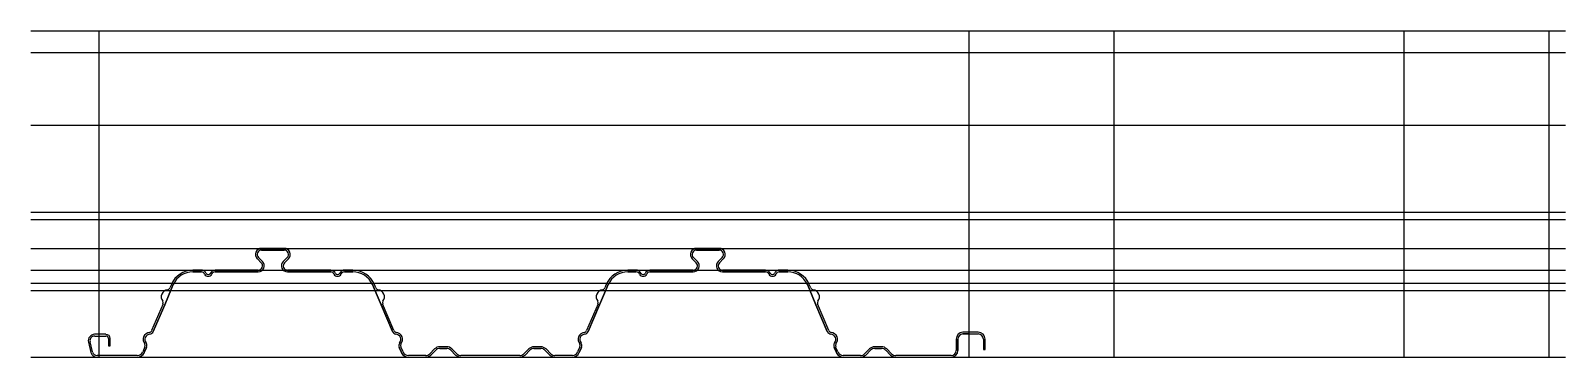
# Model space of a CAD drawing. Extents: x -47 to 1011, y 0 to 225.
import ezdxf

# ---------------------------------------------------------------- set-up
doc = ezdxf.new("R2010")
doc.units = 0
doc.layers.get('0').update_dxf_attribs({"linetype": 'CONTINUOUS'})

msp = doc.modelspace()

# ---------------------------------------------------------------- linework, layer by layer
at = {"linetype": 'CONTINUOUS'}
for p, q in [((-47.3, 225), (1011.2, 225)), ((0, -0.1), (0, 225)), ((600, -0.1), (600, 225)), ((700, -0.1), (700, 225)), ((900, -0.1), (900, 225)), ((1000, -0.1), (1000, 225)), ((-47.3, 210), (1011.2, 210)), ((-47.3, 160), (1011.2, 160)), ((-47.3, 100), (1011.2, 100)), ((-47.3, 95), (1011.2, 95)), ((-47.3, 75), (1011.2, 75)), ((127.5, 75), (111.9, 75)), ((427.5, 75), (411.9, 75)), ((109, 67.8), (111.7, 65.1)), ((112.5, 66), (109.8, 68.7)), ((109.8, 68.7), (112.5, 66)), ((111.9, 73.8), (127.5, 73.8)), ((127.5, 73.8), (111.9, 73.8)), ((129.6, 68.7), (126.9, 66)), ((126.9, 66), (129.6, 68.7)), ((127.7, 65.1), (130.4, 67.8)), ((409, 67.8), (411.7, 65.1)), ((412.5, 66), (409.8, 68.7)), ((409.8, 68.7), (412.5, 66)), ((411.9, 73.8), (427.5, 73.8)), ((427.5, 73.8), (411.9, 73.8)), ((429.6, 68.7), (426.9, 66)), ((426.9, 66), (429.6, 68.7)), ((427.7, 65.1), (430.4, 67.8)), ((-47.3, 60), (1011.2, 60)), ((70.1, 60), (64.6, 60)), ((64.6, 58.8), (70.4, 58.8)), ((70.4, 58.8), (64.6, 58.8)), ((109.6, 60), (79.8, 60)), ((79.8, 58.8), (109.6, 58.8)), ((109.6, 58.8), (79.8, 58.8)), ((129.8, 58.8), (159.6, 58.8)), ((159.6, 58.8), (129.8, 58.8)), ((159.6, 60), (129.9, 60)), ((169, 58.8), (174.8, 58.8)), ((174.8, 58.8), (169, 58.8)), ((174.8, 60), (169.3, 60)), ((370.1, 60), (364.6, 60)), ((364.6, 58.8), (370.4, 58.8)), ((370.4, 58.8), (364.6, 58.8)), ((409.6, 60), (379.8, 60)), ((379.8, 58.8), (409.6, 58.8)), ((409.6, 58.8), (379.8, 58.8)), ((429.8, 58.8), (459.6, 58.8)), ((459.6, 58.8), (429.8, 58.8)), ((459.6, 60), (429.9, 60)), ((469, 58.8), (474.8, 58.8)), ((474.8, 58.8), (469, 58.8)), ((474.8, 60), (469.3, 60)), ((-47.3, 51), (1011.2, 51)), ((-47.3, 46), (1011.2, 46)), ((45.1, 36.2), (49.8, 47.3)), ((49.8, 47.3), (45.1, 36.2)), ((49.7, 50.1), (48.6, 47.7)), ((49.8, 47.3), (51, 50.1)), ((51, 50.1), (49.8, 47.3)), ((188.4, 50.1), (189.6, 47.3)), ((189.6, 47.3), (188.4, 50.1)), ((189.6, 47.3), (194.3, 36.2)), ((194.3, 36.2), (189.6, 47.3)), ((190.8, 47.7), (189.7, 50.1)), ((345.1, 36.2), (349.8, 47.3)), ((349.8, 47.3), (345.1, 36.2)), ((349.7, 50.1), (348.6, 47.7)), ((349.8, 47.3), (351, 50.1)), ((351, 50.1), (349.8, 47.3)), ((488.4, 50.1), (489.6, 47.3)), ((489.6, 47.3), (488.4, 50.1)), ((489.6, 47.3), (494.3, 36.2)), ((494.3, 36.2), (489.6, 47.3)), ((490.8, 47.7), (489.7, 50.1)), ((44, 36.7), (36.1, 18.3)), ((37.2, 17.8), (45.1, 36.2)), ((45.1, 36.2), (37.2, 17.8)), ((194.3, 36.2), (202.2, 17.8)), ((202.2, 17.8), (194.3, 36.2)), ((203.2, 18.3), (195.4, 36.7)), ((344, 36.7), (336.1, 18.3)), ((337.2, 17.8), (345.1, 36.2)), ((345.1, 36.2), (337.2, 17.8)), ((494.3, 36.2), (502.1, 17.8)), ((502.1, 17.8), (494.3, 36.2)), ((503.2, 18.3), (495.4, 36.7)), ((-4.6, 3.6), (-6.3, 10.7)), ((4.6, 15.8), (-3.3, 15.8)), ((-3.3, 14.6), (4.6, 14.6)), ((6.3, 12.8), (6.3, 7.8)), ((7.5, 7.8), (7.5, 12.8)), ((591, 12.5), (591, 4.7)), ((592.2, 4.7), (592.2, 12.5)), ((592.2, 12.5), (592.2, 4.7)), ((606.3, 17.2), (595.7, 17.2)), ((595.7, 16), (606.3, 16)), ((600, 16), (595.7, 16)), ((600, 0), (600, 16)), ((609.8, 12.5), (609.8, 5.2)), ((611, 5.2), (611, 12.5)), ((-47.3, 0), (1011.2, 0)), ((-7.5, 10.4), (-5.8, 3.3)), ((26.2, 1.2), (-1.6, 1.2)), ((-1.6, 0), (26.2, 0)), ((6.3, 7.8), (7.5, 7.8)), ((26.2, 0), (213.2, 0)), ((31.5, 7.2), (29.9, 3.6)), ((31, 3.2), (32.6, 6.8)), ((32.6, 6.8), (31, 3.2)), ((206.8, 6.8), (208.4, 3.2)), ((208.4, 3.2), (206.8, 6.8)), ((209.5, 3.6), (207.9, 7.2)), ((225.1, 1.2), (213.2, 1.2)), ((213.2, 0), (225.1, 0)), ((225.1, 0), (249.3, 0)), ((231.2, 5.7), (227.9, 2.4)), ((228.7, 1.5), (232, 4.8)), ((232, 4.8), (228.7, 1.5)), ((239.6, 7.2), (234.9, 7.2)), ((234.9, 6), (239.6, 6)), ((239.6, 6), (234.9, 6)), ((242.4, 4.8), (245.7, 1.5)), ((245.7, 1.5), (242.4, 4.8)), ((246.5, 2.4), (243.2, 5.7)), ((290, 1.2), (249.4, 1.2)), ((249.4, 0), (290, 0)), ((290, 0), (314.3, 0)), ((296.2, 5.7), (292.9, 2.4)), ((293.7, 1.5), (297, 4.8)), ((297, 4.8), (293.7, 1.5)), ((304.5, 7.2), (299.8, 7.2)), ((299.8, 6), (304.5, 6)), ((304.5, 6), (299.8, 6)), ((307.4, 4.8), (310.7, 1.5)), ((310.7, 1.5), (307.4, 4.8)), ((311.5, 2.4), (308.2, 5.7)), ((326.4, 1.2), (314.3, 1.2)), ((314.3, 0), (326.2, 0)), ((326.2, 0), (513.1, 0)), ((331.5, 7.2), (329.9, 3.6)), ((331, 3.2), (332.6, 6.8)), ((332.6, 6.8), (331, 3.2)), ((506.8, 6.8), (508.4, 3.2)), ((508.4, 3.2), (506.8, 6.8)), ((509.5, 3.6), (507.9, 7.2)), ((525, 1.2), (513.1, 1.2)), ((513.1, 0), (525, 0)), ((525, 0), (549.3, 0)), ((531.2, 5.7), (527.9, 2.4)), ((528.7, 1.5), (532, 4.8)), ((532, 4.8), (528.7, 1.5)), ((539.5, 7.2), (534.9, 7.2)), ((534.9, 6), (539.5, 6)), ((539.5, 6), (534.9, 6)), ((542.4, 4.8), (545.7, 1.5)), ((545.7, 1.5), (542.4, 4.8)), ((546.5, 2.4), (543.2, 5.7)), ((587.5, 1.2), (549.3, 1.2)), ((549.3, 0), (587.6, 0)), ((587.6, 0), (600, 0)), ((609.8, 5.2), (611, 5.2))]:
    msp.add_line(p, q, dxfattribs=at)
for centre, radius, start, end in [((111.9, 70.8), 4.2, 89.9959, 225.0029), ((127.5, 70.8), 4.2, 314.8038, 90.0046), ((411.9, 70.8), 4.2, 89.9959, 225.0029), ((427.5, 70.8), 4.2, 314.8038, 90.0046), ((111.9, 70.8), 3, 90.0504, 224.9644), ((111.9, 70.8), 3, 90.0504, 224.9644), ((109.6, 63), 4.2, 269.9959, 45.0029), ((109.6, 63), 4.2, 269.9959, 45.0029), ((109.6, 63), 3, 270.0504, 44.9644), ((129.8, 63), 4.2, 134.9971, 270.0041), ((129.8, 63), 4.2, 134.9971, 270.0041), ((129.9, 63), 3, 135.0356, 269.9496), ((127.5, 70.8), 3, 315.0356, 89.9496), ((127.5, 70.8), 3, 315.0356, 89.9496), ((411.9, 70.8), 3, 90.0504, 224.9644), ((411.9, 70.8), 3, 90.0504, 224.9644), ((409.6, 63), 4.2, 269.9959, 45.0029), ((409.6, 63), 4.2, 269.9959, 45.0029), ((409.6, 63), 3, 270.0504, 44.9644), ((429.8, 63), 4.2, 134.9971, 270.0041), ((429.8, 63), 4.2, 134.9971, 270.0041), ((429.9, 63), 3, 135.0356, 269.9496), ((427.5, 70.8), 3, 315.0356, 89.9496), ((427.5, 70.8), 3, 315.0356, 89.9496), ((64.6, 43.8), 16.2, 90.0075, 156.9994), ((64.6, 43.8), 15, 89.9959, 155.0391), ((64.6, 43.8), 15, 89.9959, 155.0391), ((70.4, 56.5), 3.51, 20.3208, 94.5501), ((70.4, 56.5), 2.31, 16.8605, 89.9826), ((70.4, 56.5), 2.31, 16.8605, 89.9826), ((75.1, 58.8), 3, 213.2102, 326.7898), ((75.1, 58.8), 3, 213.2102, 326.7898), ((75.1, 58.8), 1.8, 217.3972, 322.6028), ((79.8, 56.5), 3.51, 89.8557, 159.6609), ((79.8, 56.5), 2.31, 89.7695, 163.1399), ((79.8, 56.5), 2.31, 89.7695, 163.1399), ((159.6, 56.5), 3.51, 20.3391, 90.1443), ((159.6, 56.5), 2.31, 16.8601, 90.2305), ((159.6, 56.5), 2.31, 16.8601, 90.2305), ((164.3, 58.8), 3, 213.2102, 326.7898), ((164.3, 58.8), 3, 213.2102, 326.7898), ((164.3, 58.8), 1.8, 217.3972, 322.6028), ((169, 56.5), 3.51, 85.4499, 159.6792), ((169, 56.5), 2.31, 90.0174, 163.1395), ((169, 56.5), 2.31, 90.0174, 163.1395), ((174.8, 43.8), 16.2, 23.0006, 89.9925), ((174.8, 43.8), 15, 24.9609, 90.0041), ((174.8, 43.8), 15, 24.9609, 90.0041), ((364.6, 43.8), 16.2, 90.0075, 156.9994), ((364.6, 43.8), 15, 89.9959, 155.0391), ((364.6, 43.8), 15, 89.9959, 155.0391), ((370.4, 56.5), 3.51, 20.3208, 94.5501), ((370.4, 56.5), 2.31, 16.8605, 89.9826), ((370.4, 56.5), 2.31, 16.8605, 89.9826), ((375.1, 58.8), 3, 213.2102, 326.7898), ((375.1, 58.8), 3, 213.2102, 326.7898), ((375.1, 58.8), 1.8, 217.3972, 322.6028), ((379.8, 56.5), 3.51, 89.8557, 159.6609), ((379.8, 56.5), 2.31, 89.7695, 163.1399), ((379.8, 56.5), 2.31, 89.7695, 163.1399), ((459.6, 56.5), 3.51, 20.3391, 90.1443), ((459.6, 56.5), 2.31, 16.8601, 90.2305), ((459.6, 56.5), 2.31, 16.8601, 90.2305), ((464.3, 58.8), 3, 213.2102, 326.7898), ((464.3, 58.8), 3, 213.2102, 326.7898), ((464.3, 58.8), 1.8, 217.3972, 322.6028), ((469, 56.5), 3.51, 85.4499, 159.6792), ((469, 56.5), 2.31, 90.0174, 163.1395), ((469, 56.5), 2.31, 90.0174, 163.1395), ((474.8, 43.8), 16.2, 23.0006, 89.9925), ((474.8, 43.8), 15, 24.9609, 90.0041), ((474.8, 43.8), 15, 24.9609, 90.0041), ((47.4, 41.7), 4.7, 92.3361, 221.6563), ((46.5, 48.6), 2.3, 287.303, 336.8041), ((192.9, 48.6), 2.3, 203.1959, 252.697), ((192, 41.7), 4.7, 318.3437, 87.6639), ((347.4, 41.7), 4.7, 92.3361, 221.6563), ((346.5, 48.6), 2.3, 287.303, 336.8041), ((492.9, 48.6), 2.3, 203.1959, 252.697), ((492, 41.7), 4.7, 318.3437, 87.6639), ((41.8, 37.6), 2.3, 336.9607, 26.6006), ((197.6, 37.6), 2.3, 153.3994, 203.0393), ((341.8, 37.6), 2.3, 336.9607, 26.6006), ((497.6, 37.6), 2.3, 153.3994, 203.0393), ((-3, 11.2), 4.62, 94.0356, 189.6124), ((-3.3, 11.5), 3.15, 90.0336, 193.587), ((4.6, 12.8), 2.95, 0, 90), ((4.6, 12.8), 1.75, 0, 90), ((34.9, 12.3), 4.7, 92.3361, 221.6563), ((34.9, 12.3), 3.5, 90.1463, 223.9706), ((34.9, 12.3), 3.5, 90.1463, 223.9706), ((34, 19.2), 2.3, 287.431, 337.1164), ((34, 19.2), 3.5, 284.4056, 336.9574), ((34, 19.2), 3.5, 284.4056, 336.9574), ((205.4, 19.2), 3.5, 203.0426, 255.5944), ((205.4, 19.2), 3.5, 203.0426, 255.5944), ((205.4, 19.2), 2.3, 202.8836, 252.569), ((204.5, 12.3), 3.5, 316.0294, 89.8537), ((204.5, 12.3), 3.5, 316.0294, 89.8537), ((204.5, 12.3), 4.7, 318.3437, 87.6639), ((334.9, 12.3), 4.7, 92.3361, 221.6563), ((334.9, 12.3), 3.5, 90.1463, 223.9706), ((334.9, 12.3), 3.5, 90.1463, 223.9706), ((334, 19.2), 2.3, 287.431, 337.1164), ((334, 19.2), 3.5, 284.4056, 336.9574), ((334, 19.2), 3.5, 284.4056, 336.9574), ((505.4, 19.2), 3.5, 203.0426, 255.5944), ((505.4, 19.2), 3.5, 203.0426, 255.5944), ((505.4, 19.2), 2.3, 202.8836, 252.569), ((504.5, 12.3), 3.5, 316.0294, 89.8537), ((504.5, 12.3), 3.5, 316.0294, 89.8537), ((504.5, 12.3), 4.7, 318.3437, 87.6639), ((595.7, 12.5), 4.7, 90, 180), ((595.7, 12.5), 3.5, 90, 180), ((595.7, 12.5), 3.5, 90, 180), ((606.3, 12.5), 4.7, 0, 90), ((606.3, 12.5), 3.5, 360, 90), ((-1.6, 4.3), 4.35, 193.561, 269.8851), ((-1.6, 4.3), 3.15, 193.5869, 269.9664), ((26.3, 5.2), 5.2, 269.9712, 337.0216), ((26.3, 5.2), 5.2, 269.9712, 337.0216), ((26.2, 5.2), 4, 270.0467, 337.0455), ((29.3, 8.1), 2.3, 336.9607, 26.6006), ((29.3, 8.1), 3.5, 336.9891, 29.6571), ((29.3, 8.1), 3.5, 336.9891, 29.6571), ((210.1, 8.1), 3.5, 150.3429, 203.0109), ((210.1, 8.1), 3.5, 150.3429, 203.0109), ((210.1, 8.1), 2.3, 153.3994, 203.0393), ((213.1, 5.2), 5.2, 202.9784, 270.0288), ((213.1, 5.2), 5.2, 202.9784, 270.0288), ((213.2, 5.2), 4, 202.9545, 269.9533), ((225.1, 5.2), 4, 269.9549, 314.9682), ((225.1, 5.2), 5.2, 270.0431, 314.9526), ((225.1, 5.2), 5.2, 270.0431, 314.9526), ((234.9, 2), 5.2, 89.9329, 134.9526), ((234.9, 2), 4, 89.9549, 134.9682), ((234.9, 2), 4, 89.9549, 134.9682), ((239.6, 2), 5.2, 45.0474, 90.0671), ((239.6, 2), 4, 45.0318, 90.0451), ((239.6, 2), 4, 45.0318, 90.0451), ((249.4, 5.2), 5.2, 225.0474, 269.9569), ((249.4, 5.2), 5.2, 225.0474, 269.9569), ((249.4, 5.2), 4, 225.0318, 270.0451), ((290, 5.2), 4, 269.9549, 314.9682), ((290, 5.2), 5.2, 269.9329, 314.9526), ((290, 5.2), 5.2, 269.9329, 314.9526), ((299.8, 2), 5.2, 90.0431, 134.9526), ((299.8, 2), 4, 90.0983, 134.9682), ((299.8, 2), 4, 90.0983, 134.9682), ((304.5, 2), 5.2, 45.0474, 89.9569), ((304.5, 2), 4, 45.0318, 89.9017), ((304.5, 2), 4, 45.0318, 89.9017), ((314.3, 5.2), 5.2, 225.0474, 270.0671), ((314.3, 5.2), 5.2, 225.0474, 270.0671), ((314.3, 5.2), 4, 225.0318, 270.0451), ((326.3, 5.2), 5.2, 269.9712, 337.0216), ((326.3, 5.2), 5.2, 269.9712, 337.0216), ((326.2, 5.2), 4, 272.2139, 337.0919), ((329.3, 8.1), 2.3, 336.9607, 26.6006), ((329.3, 8.1), 3.5, 336.9891, 29.6571), ((329.3, 8.1), 3.5, 336.9891, 29.6571), ((510.1, 8.1), 3.5, 150.3429, 203.0109), ((510.1, 8.1), 3.5, 150.3429, 203.0109), ((510.1, 8.1), 2.3, 153.3994, 203.0393), ((513.1, 5.2), 5.2, 202.9784, 270.0288), ((513.1, 5.2), 5.2, 202.9784, 270.0288), ((513.2, 5.2), 4, 202.9545, 269.9533), ((525, 5.2), 4, 269.9549, 314.9682), ((525, 5.2), 5.2, 269.9329, 314.9526), ((525, 5.2), 5.2, 269.9329, 314.9526), ((534.9, 2), 5.2, 90.0431, 134.9526), ((534.8, 2), 4, 89.9549, 134.9682), ((534.8, 2), 4, 89.9549, 134.9682), ((539.5, 2), 5.2, 45.0474, 90.0671), ((539.5, 2), 4, 45.0318, 90.0451), ((539.5, 2), 4, 45.0318, 90.0451), ((549.3, 5.2), 5.2, 225.0474, 269.9569), ((549.3, 5.2), 5.2, 225.0474, 269.9569), ((549.3, 5.2), 4, 225.0318, 269.9017), ((587.5, 4.7), 3.5, 270.8185, 0.0058), ((587.5, 4.7), 4.7, 270.7315, 0.0047), ((587.5, 4.7), 4.7, 271.3411, 0.0157)]:
    msp.add_arc(centre, radius, start, end, dxfattribs=at)

doc.saveas('drawing.dxf')
